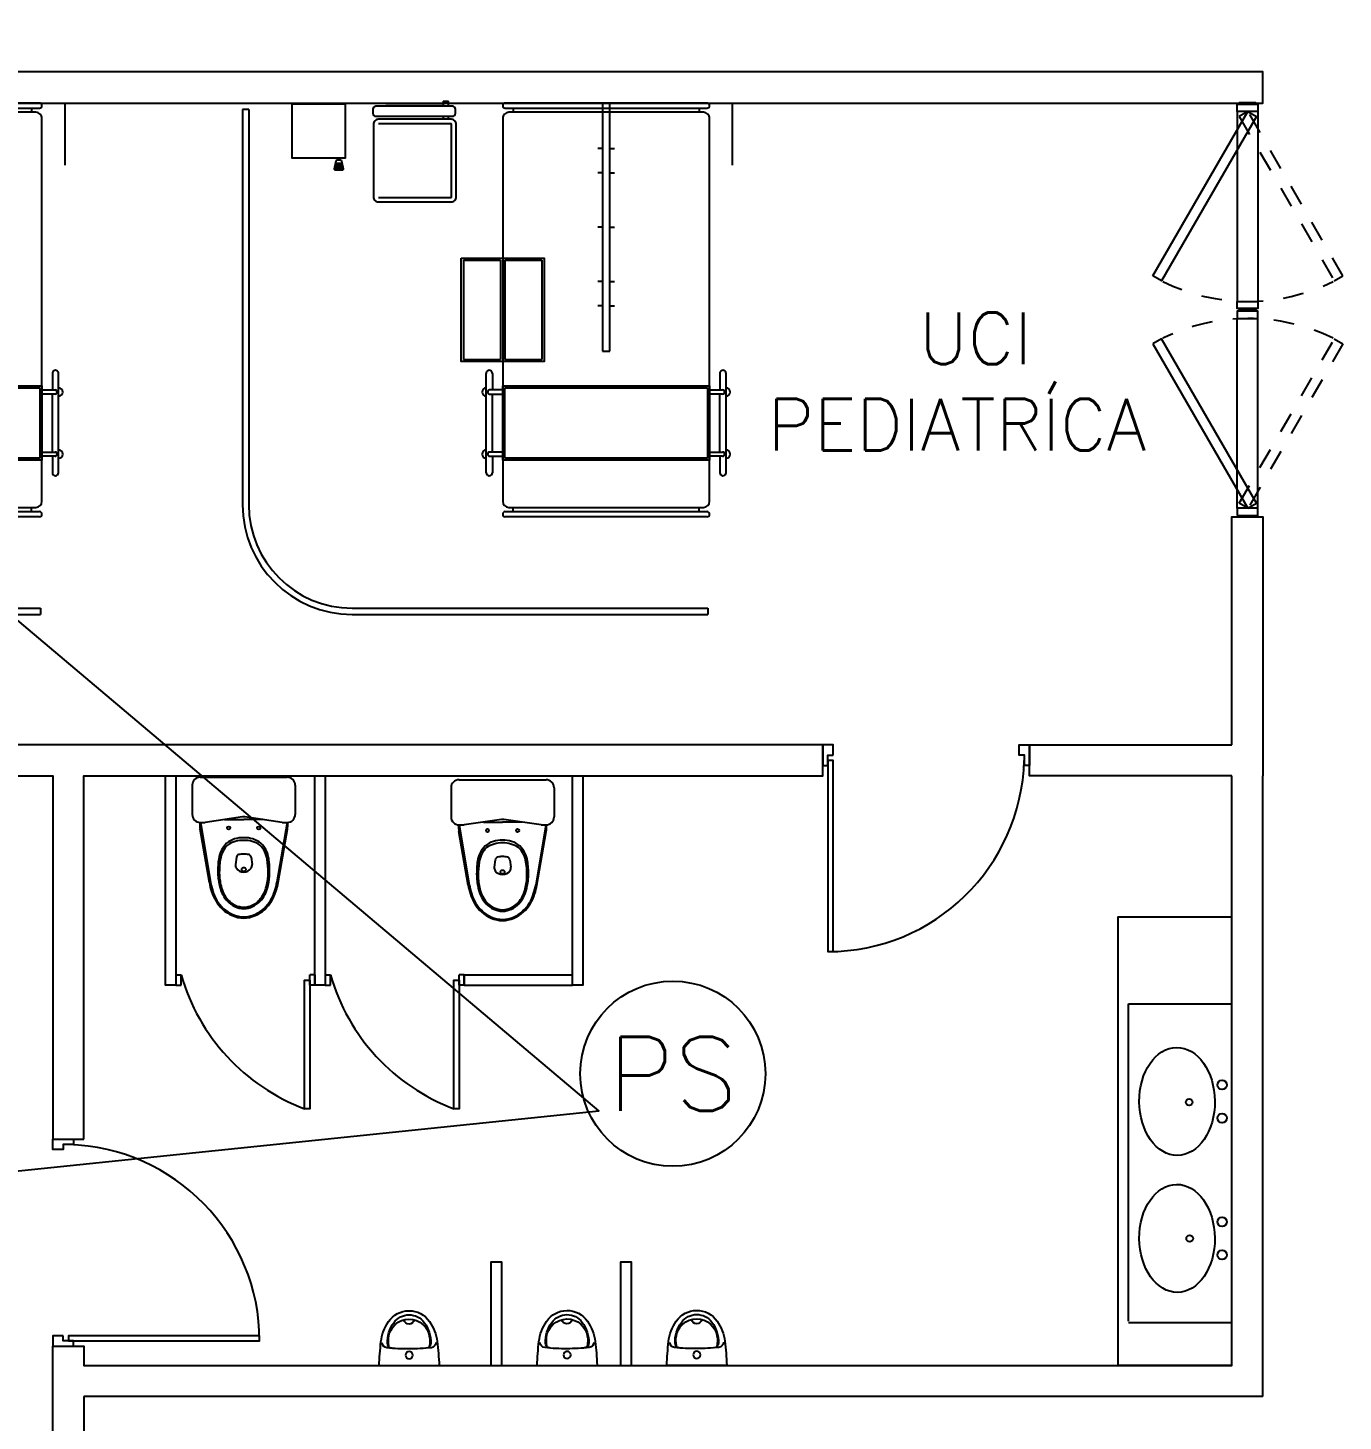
# Model space of a CAD drawing. Header units: metres. Extents: x -39 to 21688, y -24 to 9022.
# Drawn here: x 289.38 to 295.74, y 40.28 to 47.01 of the extents above; entities that cross this region are included whole.
import ezdxf
from ezdxf.enums import TextEntityAlignment as Align

# ---------------------------------------------------------------- set-up
doc = ezdxf.new("R2010")
doc.units = ezdxf.units.M
doc.header["$MEASUREMENT"] = 0
doc.linetypes.add('HIDDEN2', pattern=[4.7625, 3.175, -1.5875])
doc.linetypes.add('HIDDEN4', pattern=[0.09375, 0.0625, -0.03125])
doc.layers.add('a_sh_aparatos', color=4, linetype='Continuous', lineweight=18)
for name, color, linetype in [('AN-TEXTO', 3, 'Continuous'), ('AR-MOBILIRIO', 1, 'Continuous'), ('AR-MUROS', 6, 'Continuous'), ('AR-PUERTAS', 2, 'Continuous'), ('AR-VENTANAS', 2, 'Continuous'), ('S.H.', 2, 'Continuous')]:
    doc.layers.add(name, color=color, linetype=linetype)
doc.styles.add('REGULAR-2.5', font='romans.shx', dxfattribs={"height": 2.5})
doc.styles.add('ROMANS', font='romans.shx', dxfattribs={"width": 0.75})

# ---------------------------------------------------------------- blocks, each defined once
blk = doc.blocks.new('AR-PUERTA DE BAÑOS')
at = {"layer": 'AR-PUERTAS', "linetype": 'Continuous'}
for p, q in [((1106.1205, 652.9769), (1106.1705, 652.9769)), ((1106.1205, 652.9769), (1106.1205, 652.9519)), ((1106.1705, 652.9769), (1106.1705, 652.9519)), ((1106.1705, 652.9519), (1106.1205, 652.9519)), ((1106.1705, 652.33), (1106.1205, 652.33)), ((1106.1205, 652.305), (1106.1205, 652.33)), ((1106.1205, 652.305), (1106.1705, 652.305)), ((1106.1705, 652.305), (1106.1705, 652.33))]:
    blk.add_line(p, q, dxfattribs=at)
blk.add_lwpolyline([(1106.1455, 652.9519), (1106.7676, 652.9519), (1106.7676, 652.9269), (1106.1455, 652.9269)], close=True, dxfattribs=at)
blk.add_arc((1105.848, 653.2746), 0.9831, 286.08942, 339.29005, dxfattribs=at)
blk = doc.blocks.new('1p-toppiece')
at = {"layer": 'AR-MOBILIRIO'}
for p, q in [((-0.5324, 0.1743), (-0.2653, 0.2204)), ((-0.2321, 0.219), (-0.5307, 0.1685)), ((-0.2321, 0.2199), (-0.2321, 0.1949)), ((-0.0465, 0.2599), (-0.1921, 0.2599)), ((-0.0065, 0.2199), (-0.0065, -0.2145)), ((-0.2048, 0.0084), (-0.2321, 0.1949)), ((-0.218, 0.0984), (-0.218, 0.0026)), ((-0.485, 0.0026), (-0.485, 0.0026)), ((-0.485, 0.0026), (-0.485, 0.0026)), ((-0.485, 0.0026), (-0.485, 0.0026)), ((-0.485, 0.0026), (-0.485, 0.0026)), ((-0.485, 0.0026), (-0.485, 0.0026)), ((-0.485, 0.0026), (-0.485, 0.0026)), ((-0.485, 0.0026), (-0.485, 0.0026)), ((-0.485, 0.0026), (-0.485, 0.0026)), ((-0.4056, 0.0389), (-0.4432, 0.044)), ((-0.218, -0.0931), (-0.218, 0.0026)), ((-0.4056, -0.0337), (-0.4432, -0.0388)), ((-0.2321, -0.1895), (-0.2048, -0.0032)), ((-0.5324, -0.1691), (-0.2653, -0.2152)), ((-0.2321, -0.2138), (-0.5307, -0.1633)), ((-0.2321, -0.1895), (-0.2321, -0.2145)), ((-0.0465, -0.2545), (-0.1921, -0.2545))]:
    blk.add_line(p, q, dxfattribs=at)
blk.add_lwpolyline([(-0.467, -0.0094, 0.139005), (-0.4641, -0.0086, 0.107089), (-0.4613, -0.0059, 0.080212), (-0.4596, -0.0022, 0.06796), (-0.4589, 0.0026, 0.06796), (-0.4596, 0.0074, 0.080212), (-0.4613, 0.0111, 0.107089), (-0.4641, 0.0138, 0.139005), (-0.467, 0.0146, 0.139005), (-0.4699, 0.0138, 0.107089), (-0.4727, 0.0111, 0.080212), (-0.4744, 0.0074, 0.06796), (-0.4751, 0.0026, 0.06796), (-0.4744, -0.0022, 0.080212), (-0.4727, -0.0059, 0.107089), (-0.4699, -0.0086, 0.139005)], format="xyb", close=True, dxfattribs=at)
for centre in [(-0.26, 0.0776), (-0.26, -0.0724)]:
    blk.add_circle(centre, 0.008, dxfattribs=at)
for centre, radius, start, end in [((-0.2398, 0.0726), 0.15, 87.03889, 99.79293), ((-0.1921, 0.2199), 0.04, 90, 180), ((-0.0465, 0.2199), 0.04, 0, 90), ((-0.5176, -0.0341), 0.2058, 106.92697, 136.49302), ((-0.5178, -0.0338), 0.1997, 106.5054, 136.11269), ((-0.4821, -0.1173), 0.2959, 99.79293, 108.8085), ((-0.4821, -0.1197), 0.2923, 99.58484, 108.43225), ((-0.5453, -0.0037), 0.1648, 137.52725, 177.80641), ((-0.5449, -0.0037), 0.1593, 137.17458, 177.74774), ((-0.5415, -0.0033), 0.1217, 134.11418, 177.24004), ((-0.5408, -0.0032), 0.1154, 133.44231, 177.12854), ((-0.5194, -0.0311), 0.157, 102.7254, 132.83076), ((-0.5197, -0.0304), 0.1497, 101.86665, 132.11554), ((-0.4817, -0.1477), 0.2793, 90.66687, 104.99291), ((-0.4817, -0.1562), 0.2808, 90.68187, 104.19332), ((-0.4744, -0.2966), 0.4284, 81.75873, 91.41788), ((-0.4878, -0.3624), 0.487, 81.70499, 89.67607), ((-0.434, -0.0023), 0.1229, 44.00697, 82.2929), ((-0.4307, -0.0038), 0.1323, 44.30183, 82.29504), ((-0.46, 0.0059), 0.1381, 358.63523, 34.00419), ((-0.4407, 0.0084), 0.1319, 357.46662, 37.44602), ((-0.5453, 0.0089), 0.1648, 182.19359, 222.47275), ((-0.5449, 0.0088), 0.1593, 182.25226, 222.82542), ((-0.5415, 0.0084), 0.1217, 182.75996, 225.88582), ((-0.5408, 0.0084), 0.1154, 182.87146, 226.55769), ((-0.4344, 0.0026), 0.0456, 126.18323, 180), ((-0.4344, 0.0026), 0.0456, 180, 233.81677), ((-0.4465, 0.0192), 0.025, 82.23483, 126.18323), ((-0.4076, 0.024), 0.015, 13.76961, 82.23483), ((-0.4951, 0.0026), 0.1051, 0, 13.76961), ((-0.4951, 0.0026), 0.1051, 346.23039, 0), ((-0.46, -0.0007), 0.1381, 325.99581, 1.36477), ((-0.4407, -0.0032), 0.1319, 322.55398, 2.53338), ((-0.2444, 0.0026), 0.04, 351.67758, 8.31416), ((-0.4465, -0.0141), 0.025, 233.81677, 277.76517), ((-0.4076, -0.0189), 0.015, 277.76517, 346.23039), ((-0.5176, 0.0393), 0.2058, 223.50698, 253.07303), ((-0.5178, 0.039), 0.1997, 223.88731, 253.4946), ((-0.5194, 0.0362), 0.157, 227.16924, 257.2746), ((-0.5197, 0.0356), 0.1497, 227.88446, 258.13335), ((-0.4817, 0.1528), 0.2793, 255.00709, 269.33313), ((-0.4817, 0.1613), 0.2808, 255.80668, 269.31813), ((-0.4878, 0.3675), 0.487, 270.32393, 278.29501), ((-0.4744, 0.3018), 0.4284, 268.58212, 278.24127), ((-0.434, 0.0075), 0.1229, 277.7071, 315.99303), ((-0.4307, 0.009), 0.1323, 277.70496, 315.69817), ((-0.4821, 0.1224), 0.2959, 251.1915, 260.20707), ((-0.4821, 0.1249), 0.2923, 251.56775, 260.41516), ((-0.2398, -0.0674), 0.15, 260.20707, 272.96597), ((-0.1921, -0.2145), 0.04, 180, 270), ((-0.0465, -0.2145), 0.04, 270, 360)]:
    blk.add_arc(centre, radius, start, end, dxfattribs=at)
blk = doc.blocks.new('UR-UR')
at = {"layer": 'AR-MOBILIRIO'}
blk.add_line((-0.145, 0), (0.145, 0), dxfattribs=at)
blk.add_circle((0, -0.05), 0.0175, dxfattribs=at)
for centre, radius, start, end in [((1.254, 0.0533), 1.4, 182.18027, 186.90205), ((-1.254, 0.0533), 1.4, 353.09795, 357.81973), ((0.0825, -0.0885), 0.22, 186.90205, 214.37306), ((-0.1049, -0.1107), 0.025, 96.17867, 179.62837), ((0, -1.08), 1, 90, 96.17867), ((-0.0799, -0.1083), 0.025, 94.7005, 178.54741), ((0.0551, -0.1117), 0.16, 178.54741, 216.66031), ((0.0398, -0.1196), 0.14, 170.46338, 186.32924), ((-0.049, -0.1047), 0.05, 162.68454, 170.46338), ((0, -1.08), 1, 83.82133, 90), ((-0.0551, -0.1117), 0.16, 323.33969, 1.45259), ((0.0799, -0.1083), 0.025, 1.45259, 85.2995), ((0.049, -0.1047), 0.05, 9.53662, 17.31546), ((-0.0398, -0.1196), 0.14, 353.67076, 9.53662), ((-0.0825, -0.0885), 0.22, 325.62694, 353.09795), ((0.1049, -0.1107), 0.025, 0.37163, 83.82133), ((0, -0.124), 0.1, 186.32924, 270), ((0, -0.225), 0.025, 90, 170.58615), ((0, -0.124), 0.1, 270, 353.67076), ((0, -0.225), 0.025, 9.41385, 90), ((0, -0.145), 0.12, 214.37306, 270), ((0, -0.155), 0.09, 215.47603, 270), ((0, -0.155), 0.09, 270, 324.52397), ((0, -0.145), 0.12, 270, 325.62694)]:
    blk.add_arc(centre, radius, start, end, dxfattribs=at)
blk = doc.blocks.new('LAVATORIO2 POZAS')
at = {"layer": 'AR-MOBILIRIO'}
for p, q in [((346.5117, 176.2334), (346.5117, 176.9673)), ((346.5117, 176.9673), (347.0117, 176.9673)), ((347.0117, 175.4276), (347.0117, 176.9673)), ((346.5117, 175.4334), (346.5117, 176.2334)), ((346.5117, 175.4276), (347.0117, 175.4276))]:
    blk.add_line(p, q, dxfattribs=at)
for centre, radius in [((346.9642, 176.5751), 0.0226), ((346.8047, 176.4922), 0.0161), ((346.9642, 176.4151), 0.0226), ((346.9642, 175.9134), 0.0226), ((346.8077, 175.8324), 0.0161), ((346.9642, 175.7534), 0.0226)]:
    blk.add_circle(centre, radius, dxfattribs=at)
for centre in [(346.7465, 176.4952), (346.7465, 175.8335)]:
    blk.add_ellipse(centre, major_axis=(-0.002, 0.261), ratio=0.699963, dxfattribs=at)
blk = doc.blocks.new('AR-PUERTA 1')
at = {"layer": 'AR-PUERTAS', "linetype": 'Continuous'}
for points in [[(0.9542, 0.0333), (0.9542, 0.9576), (0.9292, 0.9576), (0.9292, 0.0333)], [(0.0042, 0.0583), (0.0042, 0.0083), (0.0291, 0.0083), (0.0291, -0.0416), (-0.0208, -0.0416), (-0.0208, 0.0583)], [(0.9292, 0.0083), (0.9292, -0.0416), (0.9792, -0.0416), (0.9792, 0.0583), (0.9542, 0.0583), (0.9542, 0.0083)]]:
    blk.add_lwpolyline(points, close=True, dxfattribs=at)
blk.add_arc((0.9542, 0.0083), 0.9493, 89.99887, 178.49317, dxfattribs=at)
blk = doc.blocks.new('AR-CAMILLA 2')
at = {"layer": 'AR-MOBILIRIO'}
for p, q in [((-0.1098, 0.3187, 0), (-0.4098, 0.3187, 0)), ((1.3773, 0.2874, 0), (0.8973, 0.2874, 0)), ((0.9773, 0.2074, 0), (0.9773, 0.2704, 0)), ((0.9973, 0.2704, 0), (0.9973, 0.2074, 0)), ((1.2773, 0.2074, 0), (1.2773, 0.2704, 0)), ((1.2973, 0.2704, 0), (1.2973, 0.2074, 0)), ((1.5152, 0.2074, 0), (-0.3348, 0.2074, 0)), ((0.8973, 0.2574, 0), (0.9773, 0.2574, 0)), ((0.9573, -0.7926, 0), (0.9573, 0.2074, 0)), ((0.9573, 0.2074, 0), (1.3173, 0.2074, 0)), ((1.2773, 0.2574, 0), (0.9973, 0.2574, 0)), ((1.2973, 0.2574, 0), (1.3773, 0.2574, 0)), ((1.3173, 0.2074, 0), (1.3173, -0.7926, 0)), ((-0.4098, 0.1949, 0), (-0.4098, -0.7801, 0)), ((-0.3848, -0.7801, 0), (-0.3848, 0.1949, 0)), ((-0.3848, 0.1574, 0), (-0.3648, 0.1574, 0)), ((-0.3648, 0.1774, 0), (-0.3648, -0.7626, 0)), ((0.9673, -0.7826, 0), (0.9673, 0.1974, 0)), ((0.9673, 0.1974, 0), (1.3073, 0.1974, 0)), ((1.3073, 0.1974, 0), (1.3073, -0.7826, 0)), ((1.5452, -0.7626, 0), (1.5452, 0.1774, 0)), ((1.5652, 0.1574, 0), (1.5452, 0.1574, 0)), ((1.5652, -0.7801, 0), (1.5652, 0.1949, 0)), ((1.5902, 0.1949, 0), (1.5902, -0.7801, 0)), ((2.032, -1.5202, 0), (2.032, 0.1998, 0)), ((2.032, 0.1998, 0), (2.062, 0.1998, 0)), ((2.062, -1.5202, 0), (2.062, 0.1998, 0)), ((-0.1895, -0.2751, 0), (-0.1895, -0.2519, 0)), ((-0.0726, -0.2751, 0), (-0.0726, -0.2519, 0)), ((0.1902, -0.2751, 0), (0.1902, -0.2519, 0)), ((0.453, -0.2751, 0), (0.453, -0.2519, 0)), ((0.57, -0.2751, 0), (0.57, -0.2519, 0)), ((0.7902, -0.2751, 0), (-0.4098, -0.2751, 0)), ((-0.4098, -0.2751, 0), (-0.4098, -0.3101, 0)), ((-0.4098, -0.3101, 0), (0.7902, -0.3101, 0)), ((-0.1895, -0.3101, 0), (-0.1895, -0.3332, 0)), ((-0.0726, -0.3101, 0), (-0.0726, -0.3332, 0)), ((0.1902, -0.3101, 0), (0.1902, -0.3332, 0)), ((0.453, -0.3101, 0), (0.453, -0.3332, 0)), ((0.57, -0.3101, 0), (0.57, -0.3332, 0)), ((0.7902, -0.3101, 0), (0.7902, -0.2751, 0)), ((0.3502, -0.6026, 0), (0.8302, -0.6026, 0)), ((0.3502, -0.7826, 0), (0.3502, -0.6026, 0)), ((0.8302, -0.7826, 0), (0.8302, -0.6026, 0)), ((-0.3848, -0.7426, 0), (-0.3648, -0.7426, 0)), ((-0.3348, -0.7926, 0), (1.5152, -0.7926, 0)), ((0.3402, -0.7926, 0), (0.8402, -0.7926, 0)), ((0.3502, -0.7826, 0), (0.8302, -0.7826, 0)), ((0.3502, -0.8026, 0), (0.8302, -0.8026, 0)), ((0.3502, -0.9826, 0), (0.3502, -0.8026, 0)), ((0.8302, -0.9826, 0), (0.8302, -0.8026, 0)), ((1.3173, -0.7926, 0), (0.9573, -0.7926, 0)), ((1.3073, -0.7826, 0), (0.9673, -0.7826, 0)), ((0.9773, -0.7926, 0), (0.9773, -0.8556, 0)), ((0.9973, -0.8556, 0), (0.9973, -0.7926, 0)), ((1.2773, -0.7926, 0), (1.2773, -0.8556, 0)), ((1.2973, -0.8556, 0), (1.2973, -0.7926, 0)), ((1.5652, -0.7426, 0), (1.5452, -0.7426, 0)), ((0.8973, -0.8426, 0), (0.9773, -0.8426, 0)), ((1.3773, -0.8726, 0), (0.8973, -0.8726, 0)), ((1.2773, -0.8426, 0), (0.9973, -0.8426, 0)), ((1.2973, -0.8426, 0), (1.3773, -0.8426, 0)), ((0.3502, -0.9826, 0), (0.8302, -0.9826, 0)), ((-0.4191, -1.0806, 0), (-0.4191, -1.0545, 0)), ((-0.3942, -1.0545, 0), (-0.4191, -1.0545, 0)), ((-0.3313, -1.0545, 0), (-0.3455, -1.0545, 0)), ((-0.3092, -1.0424, 0), (-0.3092, -1.3924, 0)), ((0.0437, -1.0395, 0), (-0.3063, -1.0395, 0)), ((-0.4191, -1.0806, 0), (-0.3942, -1.0806, 0)), ((-0.4066, -1.3578, 0), (-0.4066, -1.0806, 0)), ((-0.3455, -1.0806, 0), (-0.3313, -1.0806, 0)), ((-0.1344, -1.582, 0), (-0.1444, -1.582, 0)), ((-0.1444, -1.8124, 0), (-0.1444, -1.584, 0)), ((-0.1344, -1.587, 0), (-0.1444, -1.587, 0)), ((-0.1189, -1.5998, 0), (-0.1189, -1.5693, 0)), ((-0.1139, -1.6008, 0), (-0.1139, -1.5683, 0)), ((-0.1089, -1.6017, 0), (-0.1089, -1.5674, 0)), ((-0.1039, -1.6027, 0), (-0.1039, -1.5664, 0)), ((-0.0989, -1.6036, 0), (-0.0989, -1.5655, 0)), ((-0.0939, -1.6046, 0), (-0.0939, -1.5645, 0)), ((-0.0889, -1.6051, 0), (-0.0889, -1.564, 0)), ((-0.378, -2.0202, 0), (1.532, -2.0202, 0)), ((-0.378, -2.0202, 0), (-0.378, -2.0502, 0)), ((-0.378, -2.0502, 0), (1.532, -2.0502, 0))]:
    blk.add_line(p, q, dxfattribs=at)
at = {"layer": 'AR-MOBILIRIO', "elevation": 0}
for points in [[(0.3402, -0.9926), (0.3402, -0.5926), (0.8402, -0.5926), (0.8402, -0.9926)], [(-0.4044, -1.8124), (-0.1444, -1.8124), (-0.1444, -1.5524), (-0.4044, -1.5524)]]:
    blk.add_lwpolyline(points, close=True, dxfattribs=at)
for points in [[(-0.3942, -1.0355), (-0.3942, -1.4057, 0.414214), (-0.3792, -1.4207), (-0.3605, -1.4207, 0.414214), (-0.3455, -1.4057), (-0.3455, -1.0355, 0.414214), (-0.3605, -1.0205), (-0.3792, -1.0205, 0.414214)], [(-0.3313, -1.0424), (-0.3313, -1.3924, 0.414214), (-0.3063, -1.4174), (0.0437, -1.4174, 0.414214), (0.0687, -1.3924), (0.0687, -1.0424, 0.414214), (0.0437, -1.0174), (-0.3063, -1.0174, 0.414214)], [(-0.1306, -1.5715), (-0.0913, -1.564, -0.487928), (-0.0851, -1.5689), (-0.0851, -1.6002, -0.487928), (-0.0913, -1.6051), (-0.1306, -1.5976, -0.344151), (-0.1344, -1.5927), (-0.1344, -1.5764, -0.344151)]]:
    blk.add_lwpolyline(points, format="xyb", close=True, dxfattribs=at)
blk.add_lwpolyline([(0.0466, -1.3924), (0.0466, -1.0424)], dxfattribs=at)
at = {"layer": 'AR-MOBILIRIO'}
for centre, radius, start, end in [((0.8973, 0.2724, 0), 0.015, 89.99999, 269.99999), ((0.9873, 0.2874, 0), 0.02, 359.99999, 179.99999), ((0.9873, 0.2704, 0), 0.01, 359.99999, 179.99999), ((1.2873, 0.2874, 0), 0.02, 359.99999, 179.99999), ((1.2873, 0.2704, 0), 0.01, 359.99999, 179.99999), ((1.3773, 0.2724, 0), 0.015, 269.99999, 89.99999), ((-0.3973, 0.1949, 0), 0.0125, 359.99999, 179.99999), ((-0.3348, 0.1774, 0), 0.03, 89.99999, 179.99999), ((1.5152, 0.1774, 0), 0.03, 359.99999, 89.99999), ((1.5777, 0.1949, 0), 0.0125, 359.99999, 179.99999), ((-0.3973, -0.7801, 0), 0.0125, 179.99999, 359.99999), ((-0.3348, -0.7626, 0), 0.03, 179.99999, 269.99999), ((1.5152, -0.7626, 0), 0.03, 269.99999, 359.99999), ((1.5777, -0.7801, 0), 0.0125, 179.99999, 359.99999), ((0.8973, -0.8576, 0), 0.015, 89.99999, 269.99999), ((0.9873, -0.8726, 0), 0.02, 179.99999, 359.99999), ((0.9873, -0.8556, 0), 0.01, 179.99999, 359.99999), ((1.2873, -0.8726, 0), 0.02, 179.99999, 359.99999), ((1.2873, -0.8556, 0), 0.01, 179.99999, 359.99999), ((1.3773, -0.8576, 0), 0.015, 269.99999, 89.99999), ((-0.3063, -1.0424, 0), 0.0029, 89.99999, 179.99999), ((0.0437, -1.0424, 0), 0.0029, 359.99999, 89.99999), ((1.532, -1.5202, 0), 0.5, 269.99999, 359.99999), ((1.532, -1.5202, 0), 0.53, 269.99999, 359.99999)]:
    blk.add_arc(centre, radius, start, end, dxfattribs=at)
blk = doc.blocks.new('AR-PUERTA DE DOBLE BATEO')
at = {"layer": 'AR-PUERTAS', "linetype": 'HIDDEN2'}
for p, q in [((-0.05, 0.9527), (-0.05, 0.0352)), ((0.05, 0.9527), (0.05, 0.0352)), ((-0.05, -0.9648), (-0.05, -0.0473)), ((0.05, -0.9648), (0.05, -0.0473))]:
    blk.add_line(p, q, dxfattribs=at)
at = {"layer": 'AR-PUERTAS', "color": 1, "linetype": 'HIDDEN4'}
for points in [[(-0.461, 0.1581), (-0.0023, 0.9527), (0.0391, 0.9288), (-0.4197, 0.1342)], [(-0.461, -0.1703), (-0.0023, -0.9648), (0.0391, -0.941), (-0.4197, -0.1464)]]:
    blk.add_lwpolyline(points, close=True, dxfattribs=at)
at = {"layer": 'AR-PUERTAS'}
for points in [[(0.05, 0.9878), (-0.05, 0.9878), (-0.05, 0.9527), (0.05, 0.9527)], [(0.4565, 0.1581), (-0.0023, 0.9527), (-0.0436, 0.9288), (0.4151, 0.1342)], [(-0.04, 0.9878), (-0.04, 0.9939), (0.04, 0.9939), (0.04, 0.9878)], [(0.05, 0.0352), (-0.05, 0.0352), (-0.05, 0), (0.05, 0)], [(-0.04, -0.0061), (-0.04, 0), (0.04, 0), (0.04, -0.0061)], [(0.05, -0.0473), (-0.05, -0.0473), (-0.05, -0.0122), (0.05, -0.0122)], [(-0.04, -0.0061), (-0.04, -0.0122), (0.04, -0.0122), (0.04, -0.0061)], [(0.4565, -0.1703), (-0.0023, -0.9648), (-0.0436, -0.941), (0.4151, -0.1464)], [(0.05, -1), (-0.05, -1), (-0.05, -0.9648), (0.05, -0.9648)], [(-0.04, -1), (-0.04, -1.0061), (0.04, -1.0061), (0.04, -1)]]:
    blk.add_lwpolyline(points, close=True, dxfattribs=at)
at = {"layer": 'AR-PUERTAS', "color": 1, "linetype": 'HIDDEN4'}
for centre, start, end in [((-0.0023, 0.9627), 243.65227, 296.34776), ((-0.0023, -0.9748), 63.65227, 116.34776)]:
    blk.add_arc(centre, 0.9278, start, end, dxfattribs=at)
blk = doc.blocks.new('PS SENSOR')
at = {"ltscale": 8}
blk.add_circle((0, 0), 20.42, dxfattribs=at)
at = {"ltscale": 8, "style": 'ROMANS'}
blk.add_text('PS', height=16.335, dxfattribs=at).set_placement((0, 0), align=Align.MIDDLE)

msp = doc.modelspace()

# ---------------------------------------------------------------- linework, layer by layer
at = {"layer": 'AR-MUROS'}
for p, q in [((295.35483, 40.39452), (295.35483, 43.39452)), ((291.49356, 42.43247), (292.01767, 42.43247)), ((291.49356, 42.38247), (292.01767, 42.38247)), ((289.50483, 41.63866), (289.65483, 41.63866)), ((295.35483, 40.39452), (289.65483, 40.39452))]:
    msp.add_line(p, q, dxfattribs=at)
for points in [[(283.80483, 46.64698), (295.20483, 46.64698), (295.35483, 46.64698), (295.35483, 46.79698), (295.20483, 46.79698), (283.80483, 46.79698)], [(295.20483, 43.54452), (295.20483, 44.64698), (295.35483, 44.64698), (295.35483, 43.39452)], [(289.65483, 41.63866), (289.65483, 43.39452), (293.22677, 43.39452), (293.22677, 43.54452), (289.50483, 43.54452), (283.80483, 43.54452)], [(295.20483, 43.39452), (294.22677, 43.39452), (294.22677, 43.54452), (295.20483, 43.54452)], [(283.80483, 43.39452), (289.50483, 43.39452), (289.50483, 41.63866)], [(289.65483, 40.39452), (289.65483, 30.97875), (289.50483, 30.97875), (289.50483, 40.63866), (289.65483, 40.63866), (289.65483, 40.54452), (295.20483, 40.54452), (295.20483, 43.39452)], [(290.09977, 43.39456), (290.09977, 42.38251), (290.04977, 42.38251), (290.04977, 43.39456)], [(290.82167, 43.39452), (290.82167, 42.38247), (290.77167, 42.38247), (290.77167, 43.39452)], [(292.06767, 43.39452), (292.06767, 42.38247), (292.01767, 42.38247), (292.01767, 43.39452)], [(295.20483, 40.54452), (294.65483, 40.54452), (294.65483, 42.71303), (295.20483, 42.71303)], [(291.49356, 42.38247), (291.49356, 42.43247)], [(291.62391, 40.54525), (291.62348, 41.04525), (291.67348, 41.0453), (291.67391, 40.5453)], [(292.25073, 40.54579), (292.2503, 41.04579), (292.3003, 41.04583), (292.30073, 40.54583)]]:
    msp.add_lwpolyline(points, dxfattribs=at)
at = {"layer": 'AR-VENTANAS'}
msp.add_lwpolyline([(307.41307, 28.55818), (297.83558, 30.5776), (298.42057, 33.35202), (294.79537, 34.39552), (295.60103, 30.19711), (286.66732, 31.94503), (295.12882, 35.74003), (287.26503, 41.27145), (292.14411, 41.77599), (288.43298, 44.90572), (289.86373, 48.43442), (290.08021, 49.60585), (289.15208, 52.86278), (296.65094, 53.46709), (301.51515, 53.74548), (302.47555, 46.85281), (308.11135, 48.09534), (308.07835, 49.12488), (308.07835, 53.4344), (328.49244, 52.99691)], dxfattribs=at)

# ---------------------------------------------------------------- block references
msp.add_blockref('LAVATORIO2 POZAS', (-51.80683, -134.67434))
at = {"layer": 'a_sh_aparatos', "color": 1, "xscale": -1, "rotation": 180.2055379216621}
for p in [(291.99111, 40.54557), (292.61793, 40.54611), (291.22739, 40.54452)]:
    msp.add_blockref('UR-UR', p, dxfattribs=at)
at = {"layer": 'AR-MUROS'}
for name, p, rotation in [('AR-CAMILLA 2', (289.24489, 46.23719, 0), 270), ('AR-CAMILLA 2', (292.47216, 46.23719, 0), 270), ('AR-PUERTA 1', (294.20595, 43.50288), 180), ('AR-PUERTA DE BAÑOS', (-362.20523, 1148.55296), 270), ('AR-PUERTA DE BAÑOS', (-361.48334, 1148.55296), 270), ('AR-PUERTA 1', (289.54647, 41.61784), 270)]:
    msp.add_blockref(name, p, dxfattribs=dict(at, rotation=rotation))
at = {"layer": 'AR-PUERTAS', "rotation": 180.0000135837768}
msp.add_blockref('AR-PUERTA DE DOBLE BATEO', (295.27983, 45.6409), dxfattribs=at)
at = {"layer": 'AR-PUERTAS', "xscale": 0.02191086110359542, "yscale": 0.02191086110359542, "zscale": 0.02191086110359542}
msp.add_blockref('PS SENSOR', (292.50203, 41.95495), dxfattribs=at)
at = {"layer": 'S.H.', "xscale": 0.9681450398693042, "yscale": 0.9681450398693042, "zscale": 0.9681450398693042, "rotation": 89.99999999999999}
for p in [(290.43015, 43.39452), (291.68131, 43.38227)]:
    msp.add_blockref('1p-toppiece', p, dxfattribs=at)

# ---------------------------------------------------------------- texts
at = {"layer": 'AN-TEXTO', "insert": (292.17957, 45.63421), "char_height": 0.25, "attachment_point": 1, "style": 'REGULAR-2.5'}
msp.add_mtext_dynamic_manual_height_columns('\\pi1.51253;UCI\\P\\pi0.78039;PEDIATRÍCA ', width=3.5369651, gutter_width=1.25, heights=[0], dxfattribs=at)

doc.saveas('drawing.dxf')
